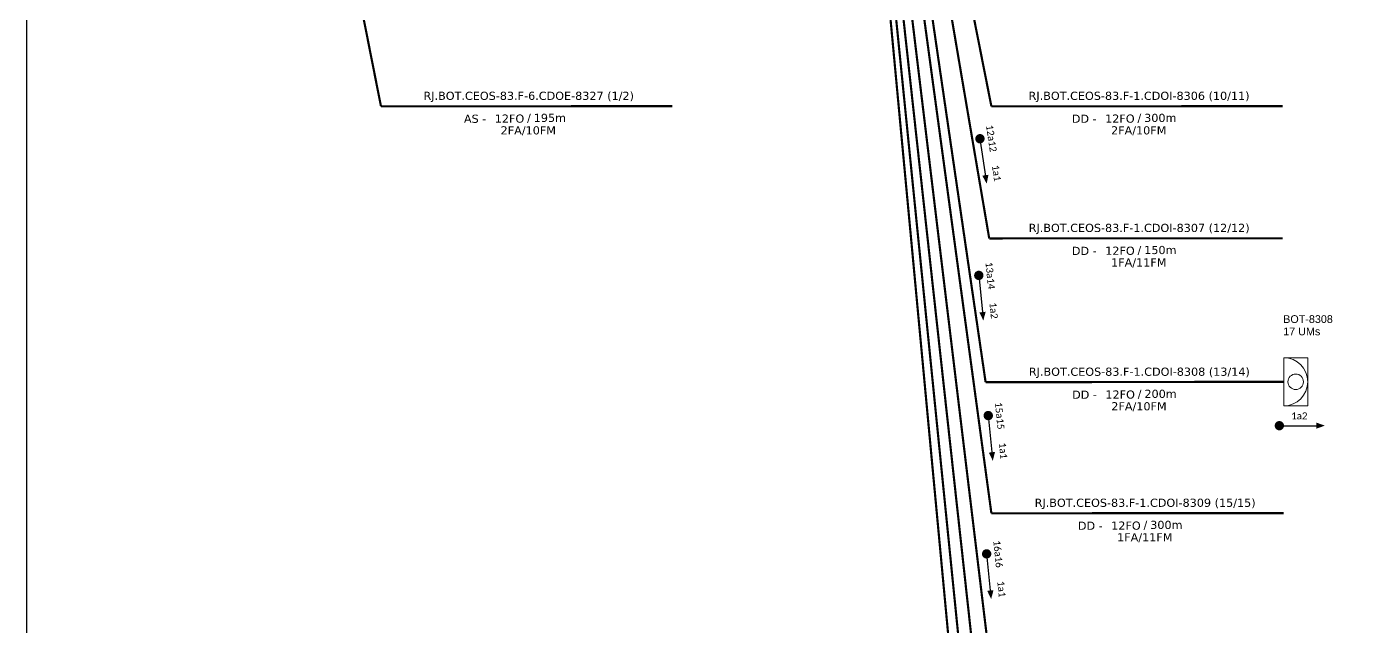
# Model space of a CAD drawing. Extents: x -89 to 749, y 705 to 1299.
# Drawn here: x -89.3 to 196.5, y 910.7 to 1040.4 of the extents above; entities that cross this region are included whole.
import ezdxf
from ezdxf.enums import TextEntityAlignment as Align

# ---------------------------------------------------------------- set-up
doc = ezdxf.new("R2010")
doc.units = 0
for name, color, linetype, lineweight in [("20.0-LEGENDA DOS CDO'S", 1, 'Continuous', 0), ('20.1-CDO_INTERIOR', 1, 'Continuous', 0), ('40.1-ETIQUETAS', 1, 'Continuous', 20)]:
    doc.layers.add(name, color=color, linetype=linetype, lineweight=lineweight)
doc.layers.add('CAP a instalar', color=1, linetype='Continuous')
doc.layers.add('SETA', color=7, linetype='Continuous')
doc.styles.add('ARIAL', font='arial.ttf')
doc.styles.add('siredit', font='verdana.ttf')
doc.styles.get("Standard").update_dxf_attribs({"font": 'arial.ttf'})
doc.linetypes.add('FENCELINE1', pattern='A,0.25,-0.1,[133,ltypeshp.shx,S=0.1,R=0,X=-0.1,Y=0],-0.1,1', length=1.45)

# ---------------------------------------------------------------- blocks, each defined once
blk = doc.blocks.new('ETIQUETA_RS5F')
at = {"layer": '40.1-ETIQUETAS', "color": 0, "style": 'siredit'}
blk.add_text('/', height=1.5, dxfattribs=at).set_placement((1.58, -1.95), align=Align.MIDDLE_RIGHT)
for tag, p in [('ETIQUETA_R_PRIMARIA', (1.21, 4.1)), ('ETIQUETA_R_SECUNDARIA', (1.21, 2.1)), ('F_ATIVAS/F_MORTAS', (1.14, -4.24))]:
    blk.add_attdef(tag, text='', height=1.5, dxfattribs=at).set_placement(p, align=Align.MIDDLE_CENTER)
for tag, p in [('TIPO_CABO', (-6.58, -2.12)), ('CAP_CABO', (0.4, -2.09))]:
    blk.add_attdef(tag, text='', height=1.5, dxfattribs=at).set_placement(p, align=Align.MIDDLE_RIGHT)
blk.add_attdef('METROS', text='', height=1.5, dxfattribs=at).set_placement((2.14, -1.95), align=Align.MIDDLE_LEFT)
for tag, p in [('FUSÃO_1', (0.85, -8.39)), ('FUSÃO_2', (0.85, -10.6)), ('FUSÃO_3', (0.85, -12.93)), ('FUSÃO_4', (0.85, -15.14)), ('FUSÃO_5', (0.85, -17.16))]:
    blk.add_attdef(tag, text='', height=1.5, dxfattribs=at).set_placement(p, align=Align.CENTER)

msp = doc.modelspace()

# ---------------------------------------------------------------- linework, layer by layer
msp.add_lwpolyline([(-89.32, 705.02), (749.25, 705.02), (749.25, 1299.02), (-89.32, 1299.02), (-89.32, 705.02)])
at = {"const_width": 1.01}
for points in [[(116.72, 1016.61, 1), (116.87, 1015.61, 1)], [(116.5, 987.07, 1), (116.6, 986.06, 1)], [(118.54, 956.77, 1), (118.64, 955.76, 1)], [(181.02, 954.08, 1), (182.02, 954.08, 1)], [(118.19, 926.87, 1), (118.29, 925.87, 1)]]:
    msp.add_lwpolyline(points, format="xyb", close=True, dxfattribs=at)
at = {"layer": '20.1-CDO_INTERIOR', "color": 1, "lineweight": 18}
msp.add_lwpolyline([(187.65, 958.36), (187.65, 968.78), (182.45, 968.78), (182.45, 958.36)], close=True, dxfattribs=at)
msp.add_circle((185.05, 963.57), 1.67, dxfattribs=at)
msp.add_arc((182.45, 963.57), 5.21, 270, 90, dxfattribs=at)
at = {"layer": 'CAP a instalar', "color": 7, "linetype": 'FENCELINE1', "ltscale": 7, "const_width": 0.47}
for points in [[(-12.68, 1023.11), (-50.73, 1215.28)], [(119.27, 837.65), (81.22, 1215.28)], [(119.27, 809.24), (81.22, 1215.28)], [(-12.68, 1023.11), (50.31, 1023.14)]]:
    msp.add_lwpolyline(points, dxfattribs=at)
at = {"layer": 'CAP a instalar', "color": 7, "ltscale": 7, "const_width": 0.47}
for points in [[(119.27, 1023.11), (81.22, 1215.28)], [(118.8, 994.56), (81.22, 1215.28)], [(119.27, 935.14), (81.22, 1215.28)], [(119.2, 900.93), (81.22, 1215.28)], [(119.27, 869.07), (81.22, 1215.28)], [(119.27, 1023.11), (182.25, 1023.14)], [(118.8, 994.56), (182.22, 994.59)], [(119.27, 935.14), (182.45, 935.17)]]:
    msp.add_lwpolyline(points, dxfattribs=at)
at = {"layer": 'CAP a instalar', "color": 5, "ltscale": 7, "const_width": 0.47}
for points in [[(118.02, 963.47), (81.22, 1215.28)], [(118.02, 963.47), (182.45, 963.57)]]:
    msp.add_lwpolyline(points, dxfattribs=at)
at = {"layer": 'SETA'}
for points in [[(116.79, 1016.11), (118.07, 1007.53)], [(116.55, 986.56), (117.4, 977.94)], [(118.59, 956.26), (119.44, 947.64)], [(181.52, 954.08), (190.19, 954.08)], [(118.24, 926.37), (119.09, 917.74)]]:
    msp.add_lwpolyline(points, dxfattribs=at)
for points in [[(118.64, 1008.32), (118.25, 1006.39), (117.31, 1008.12)], [(118.02, 978.7), (117.53, 976.79), (116.68, 978.57)], [(189.49, 954.76), (191.34, 954.09), (189.49, 953.42)], [(120.06, 948.4), (119.57, 946.49), (118.72, 948.26)], [(119.71, 918.5), (119.22, 916.6), (118.37, 918.37)]]:
    msp.add_solid(points, dxfattribs=at)

# ---------------------------------------------------------------- block references
at = {"layer": 'CAP a instalar', "color": 7, "linetype": 'FENCELINE1', "ltscale": 7}
ref = msp.add_blockref('ETIQUETA_RS5F', (17.86, 1022.92), dxfattribs=dict(at, xscale=1.176119984873859, yscale=1.176119984874759, zscale=1.176119984874999))
ref.add_attrib('ETIQUETA_R_SECUNDARIA', 'RJ.BOT.CEOS-83.F-6.CDOE-8327 (1/2)', dxfattribs={"layer": '40.1-ETIQUETAS', "color": 0, "height": 1.7642, "style": 'siredit'}).set_placement((19.25, 1025.39), align=Align.MIDDLE_CENTER)
ref.add_attrib('TIPO_CABO', 'AS -', dxfattribs={"layer": '40.1-ETIQUETAS', "color": 0, "height": 1.764, "style": 'siredit'}).set_placement((10.08, 1020.43), align=Align.MIDDLE_RIGHT)
ref.add_attrib('CAP_CABO', '12FO', dxfattribs={"layer": '40.1-ETIQUETAS', "color": 0, "height": 1.764, "style": 'siredit'}).set_placement((18.29, 1020.46), align=Align.MIDDLE_RIGHT)
ref.add_attrib('METROS', '195m', dxfattribs={"layer": '40.1-ETIQUETAS', "color": 0, "height": 1.764, "style": 'siredit'}).set_placement((20.34, 1020.62), align=Align.MIDDLE_LEFT)
ref.add_attrib('F_ATIVAS/F_MORTAS', '2FA/10FM', dxfattribs={"layer": '40.1-ETIQUETAS', "color": 0, "height": 1.764, "style": 'siredit'}).set_placement((19.16, 1017.92), align=Align.MIDDLE_CENTER)
ref = msp.add_blockref('ETIQUETA_RS5F', (149.8, 1022.92), dxfattribs=dict(at, xscale=1.176119984873859, yscale=1.176119984874759, zscale=1.176119984874999))
ref.add_attrib('ETIQUETA_R_SECUNDARIA', 'RJ.BOT.CEOS-83.F-1.CDOI-8306 (10/11)', dxfattribs={"layer": '40.1-ETIQUETAS', "color": 0, "height": 1.7642, "style": 'siredit'}).set_placement((151.19, 1025.39), align=Align.MIDDLE_CENTER)
ref.add_attrib('TIPO_CABO', 'DD -', dxfattribs={"layer": '40.1-ETIQUETAS', "color": 0, "height": 1.764, "style": 'siredit'}).set_placement((142.02, 1020.43), align=Align.MIDDLE_RIGHT)
ref.add_attrib('CAP_CABO', '12FO', dxfattribs={"layer": '40.1-ETIQUETAS', "color": 0, "height": 1.764, "style": 'siredit'}).set_placement((150.23, 1020.46), align=Align.MIDDLE_RIGHT)
ref.add_attrib('METROS', '300m', dxfattribs={"layer": '40.1-ETIQUETAS', "color": 0, "height": 1.764, "style": 'siredit'}).set_placement((152.29, 1020.62), align=Align.MIDDLE_LEFT)
ref.add_attrib('F_ATIVAS/F_MORTAS', '2FA/10FM', dxfattribs={"layer": '40.1-ETIQUETAS', "color": 0, "height": 1.764, "style": 'siredit'}).set_placement((151.11, 1017.92), align=Align.MIDDLE_CENTER)
ref = msp.add_blockref('ETIQUETA_RS5F', (149.81, 994.36), dxfattribs=dict(at, xscale=1.176119984873859, yscale=1.176119984874759, zscale=1.176119984874999))
ref.add_attrib('ETIQUETA_R_SECUNDARIA', 'RJ.BOT.CEOS-83.F-1.CDOI-8307 (12/12)', dxfattribs={"layer": '40.1-ETIQUETAS', "color": 0, "height": 1.7642, "style": 'siredit'}).set_placement((151.21, 996.84), align=Align.MIDDLE_CENTER)
ref.add_attrib('TIPO_CABO', 'DD -', dxfattribs={"layer": '40.1-ETIQUETAS', "color": 0, "height": 1.764, "style": 'siredit'}).set_placement((142.03, 991.87), align=Align.MIDDLE_RIGHT)
ref.add_attrib('CAP_CABO', '12FO', dxfattribs={"layer": '40.1-ETIQUETAS', "color": 0, "height": 1.764, "style": 'siredit'}).set_placement((150.25, 991.9), align=Align.MIDDLE_RIGHT)
ref.add_attrib('METROS', '150m', dxfattribs={"layer": '40.1-ETIQUETAS', "color": 0, "height": 1.764, "style": 'siredit'}).set_placement((152.3, 992.06), align=Align.MIDDLE_LEFT)
ref.add_attrib('F_ATIVAS/F_MORTAS', '1FA/11FM', dxfattribs={"layer": '40.1-ETIQUETAS', "color": 0, "height": 1.764, "style": 'siredit'}).set_placement((151.12, 989.37), align=Align.MIDDLE_CENTER)
at = {"layer": 'CAP a instalar', "color": 5, "linetype": 'FENCELINE1', "ltscale": 7}
ref = msp.add_blockref('ETIQUETA_RS5F', (149.86, 963.27), dxfattribs=dict(at, xscale=1.176119984873859, yscale=1.176119984874759, zscale=1.176119984874999))
ref.add_attrib('ETIQUETA_R_SECUNDARIA', 'RJ.BOT.CEOS-83.F-1.CDOI-8308 (13/14)', dxfattribs={"layer": '40.1-ETIQUETAS', "color": 0, "height": 1.7642, "style": 'siredit'}).set_placement((151.25, 965.75), align=Align.MIDDLE_CENTER)
ref.add_attrib('TIPO_CABO', 'DD -', dxfattribs={"layer": '40.1-ETIQUETAS', "color": 0, "height": 1.764, "style": 'siredit'}).set_placement((142.08, 960.78), align=Align.MIDDLE_RIGHT)
ref.add_attrib('CAP_CABO', '12FO', dxfattribs={"layer": '40.1-ETIQUETAS', "color": 0, "height": 1.764, "style": 'siredit'}).set_placement((150.29, 960.81), align=Align.MIDDLE_RIGHT)
ref.add_attrib('METROS', '200m', dxfattribs={"layer": '40.1-ETIQUETAS', "color": 0, "height": 1.764, "style": 'siredit'}).set_placement((152.35, 960.97), align=Align.MIDDLE_LEFT)
ref.add_attrib('F_ATIVAS/F_MORTAS', '2FA/10FM', dxfattribs={"layer": '40.1-ETIQUETAS', "color": 0, "height": 1.764, "style": 'siredit'}).set_placement((151.17, 958.28), align=Align.MIDDLE_CENTER)
at = {"layer": 'CAP a instalar', "color": 7, "linetype": 'FENCELINE1', "ltscale": 7}
ref = msp.add_blockref('ETIQUETA_RS5F', (151.11, 934.94), dxfattribs=dict(at, xscale=1.176119984873859, yscale=1.176119984874759, zscale=1.176119984874999))
ref.add_attrib('ETIQUETA_R_SECUNDARIA', 'RJ.BOT.CEOS-83.F-1.CDOI-8309 (15/15)', dxfattribs={"layer": '40.1-ETIQUETAS', "color": 0, "height": 1.7642, "style": 'siredit'}).set_placement((152.5, 937.42), align=Align.MIDDLE_CENTER)
ref.add_attrib('TIPO_CABO', 'DD -', dxfattribs={"layer": '40.1-ETIQUETAS', "color": 0, "height": 1.764, "style": 'siredit'}).set_placement((143.33, 932.45), align=Align.MIDDLE_RIGHT)
ref.add_attrib('CAP_CABO', '12FO', dxfattribs={"layer": '40.1-ETIQUETAS', "color": 0, "height": 1.764, "style": 'siredit'}).set_placement((151.54, 932.48), align=Align.MIDDLE_RIGHT)
ref.add_attrib('METROS', '300m', dxfattribs={"layer": '40.1-ETIQUETAS', "color": 0, "height": 1.764, "style": 'siredit'}).set_placement((153.6, 932.64), align=Align.MIDDLE_LEFT)
ref.add_attrib('F_ATIVAS/F_MORTAS', '1FA/11FM', dxfattribs={"layer": '40.1-ETIQUETAS', "color": 0, "height": 1.764, "style": 'siredit'}).set_placement((152.42, 929.95), align=Align.MIDDLE_CENTER)

# ---------------------------------------------------------------- texts
at = {"char_height": 1.5125, "width": 25.5701, "attachment_point": 5}
for s, insert, rotation in [('{\\fCalibri|b0|i0|c0|p34;\\C7;12a12}', (119.27, 1016.18), 278.4458), ('{\\fCalibri|b0|i0|c0|p34;\\C7;1a1}', (120.37, 1008.66), 278.4458), ('{\\fCalibri|b0|i0|c0|p34;\\C7;13a14}', (119.02, 986.52), 275.662), ('{\\fCalibri|b0|i0|c0|p34;\\C7;1a2}', (119.76, 978.95), 275.662), ('{\\fCalibri|b0|i0|c0|p34;\\C7;15a15}', (121.06, 956.22), 275.662), ('{\\fCalibri|b0|i0|c0|p34;\\C7;1a1}', (121.8, 948.65), 275.662), ('{\\fCalibri|b0|i0|c0|p34;\\C7;16a16}', (120.71, 926.33), 275.662), ('{\\fCalibri|b0|i0|c0|p34;\\C7;1a1}', (121.45, 918.75), 275.662)]:
    msp.add_mtext(s, dxfattribs=dict(at, insert=insert, rotation=rotation))
at = {"insert": (185.83, 956.19), "char_height": 1.5125, "width": 25.5701, "attachment_point": 5}
msp.add_mtext('{\\fCalibri|b0|i0|c0|p34;\\C7;1a2}', dxfattribs=at)
at = {"layer": "20.0-LEGENDA DOS CDO'S", "color": 1, "ltscale": 0.5, "style": 'ARIAL'}
for s, p in [('BOT-8308', (182.34, 976.29)), ('17 UMs', (182.35, 973.62))]:
    msp.add_text(s, height=1.667, dxfattribs=at).set_placement(p)

doc.saveas('drawing.dxf')
